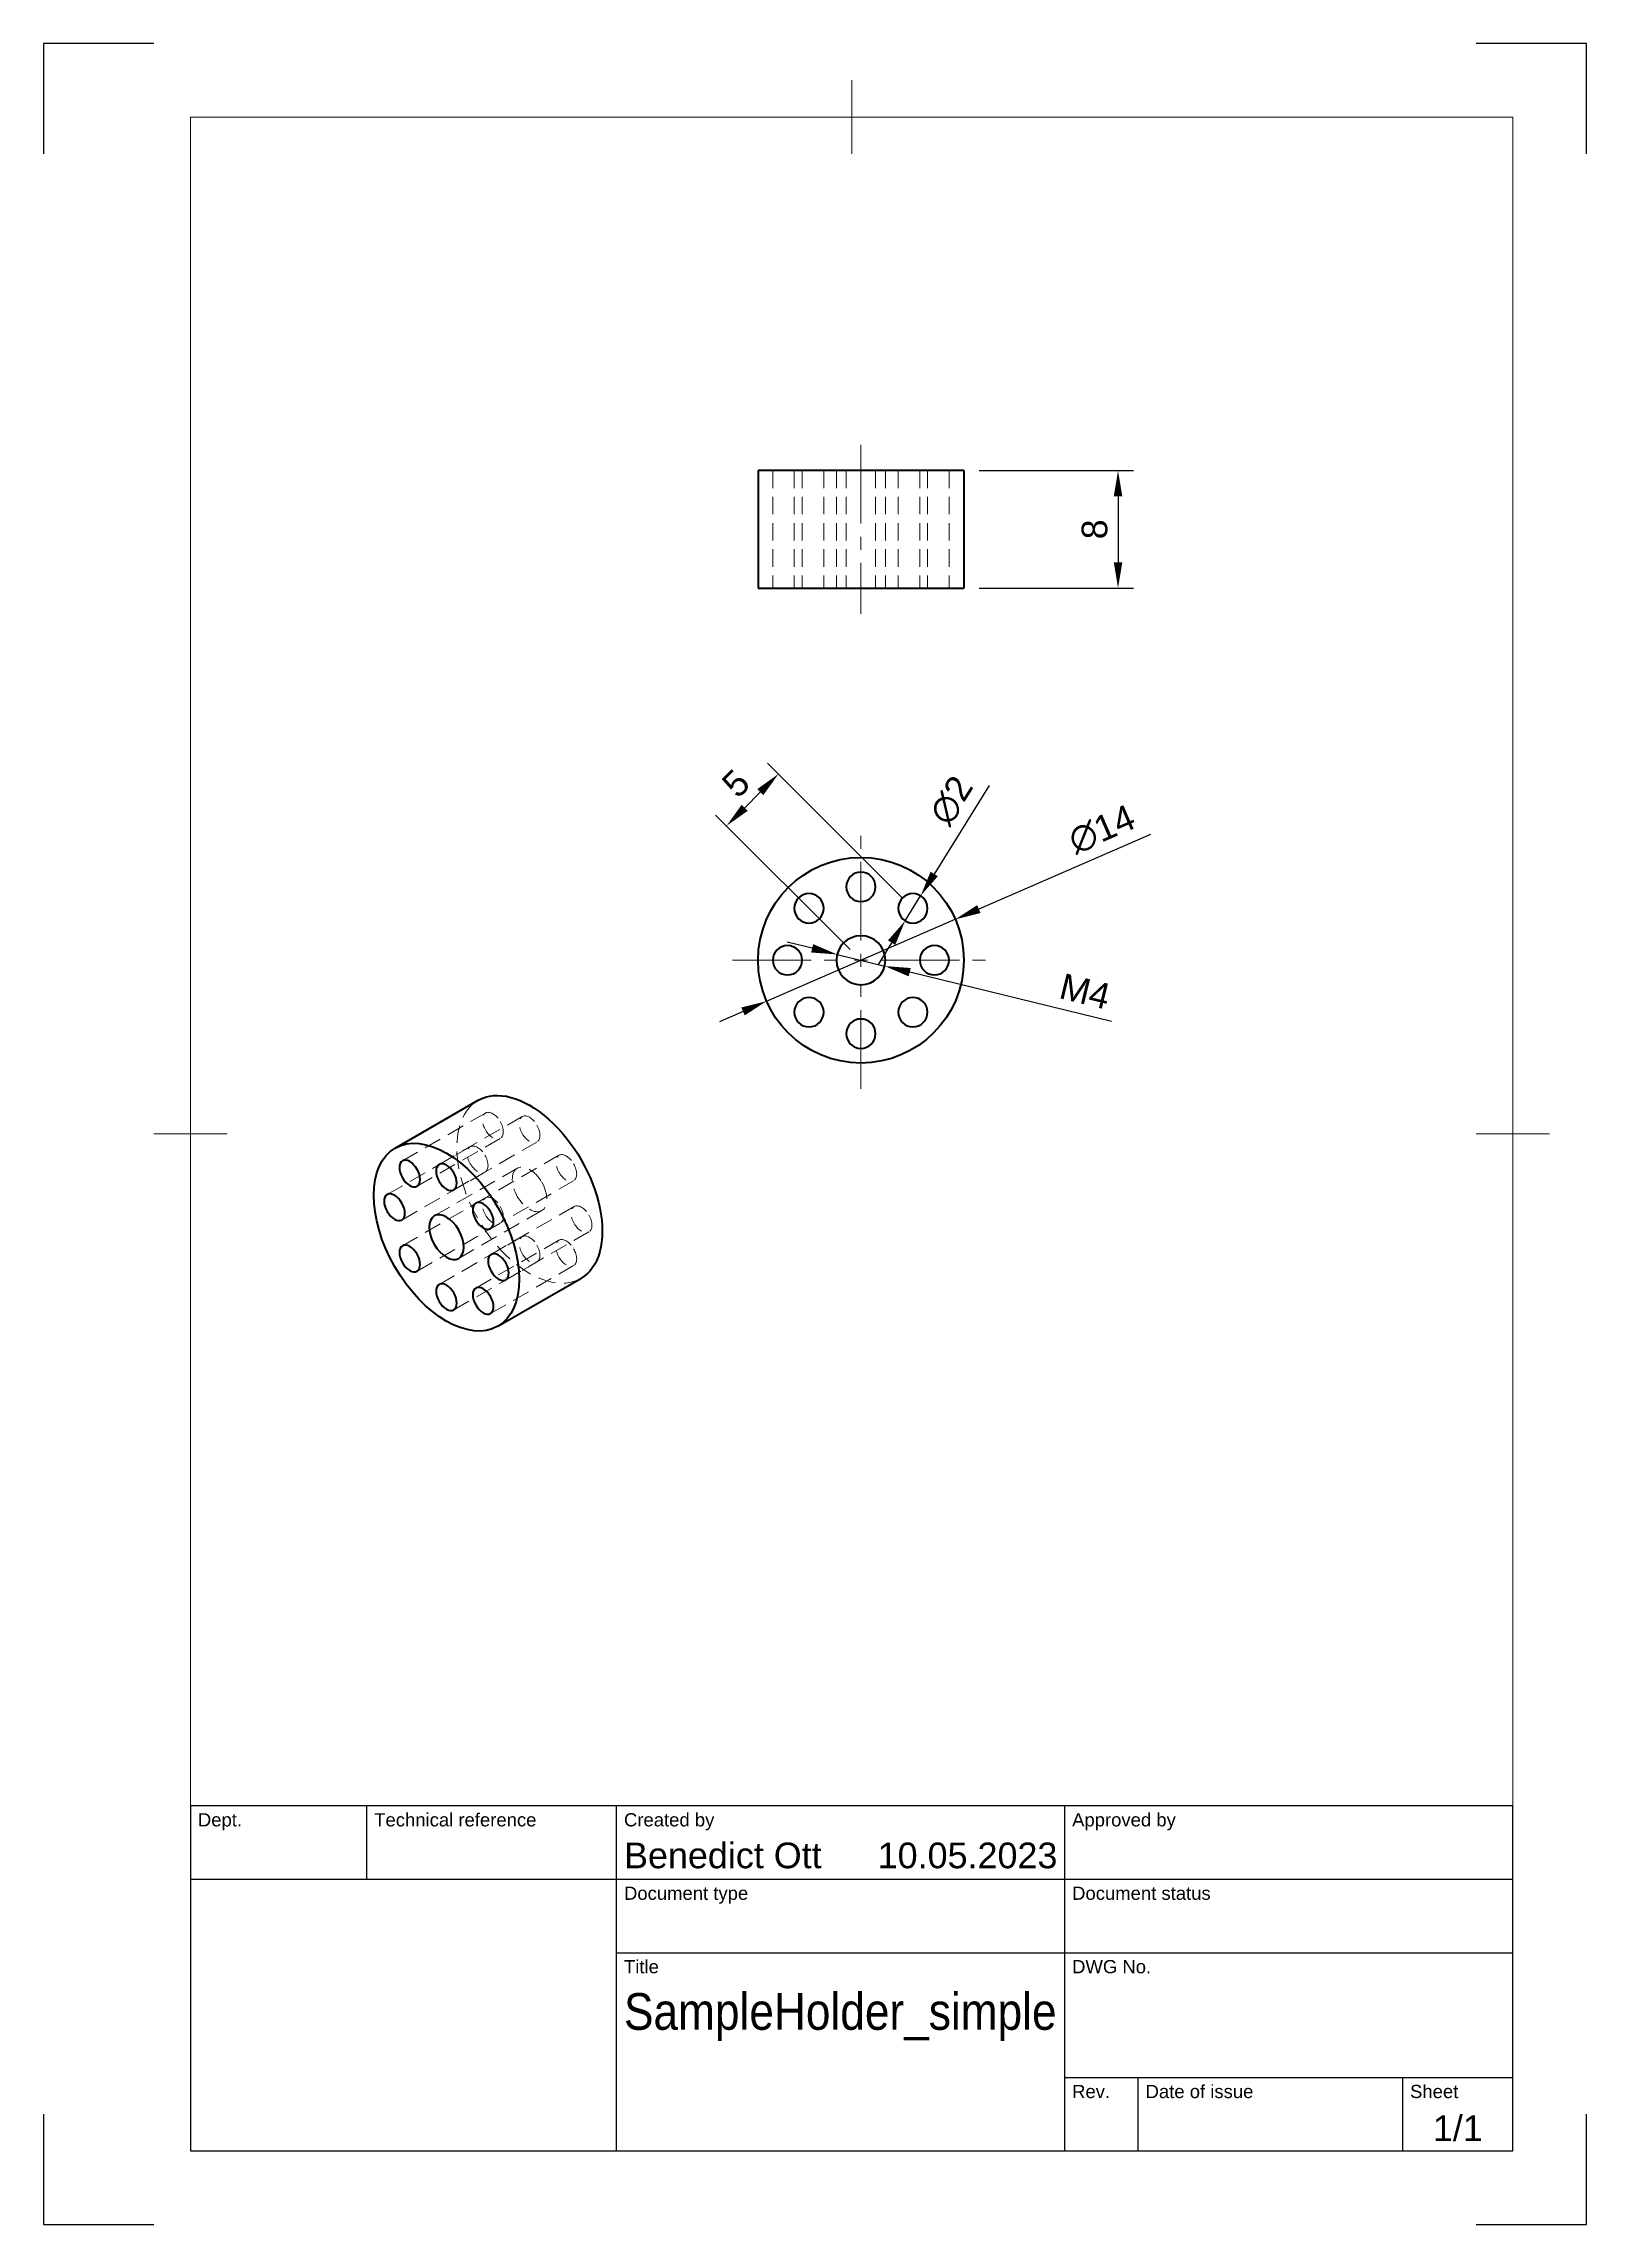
# Model space of a CAD drawing. Header units: millimetres. Extents: x 0 to 210, y 0 to 297.
import ezdxf
from ezdxf.enums import TextEntityAlignment as Align

# ---------------------------------------------------------------- set-up
doc = ezdxf.new("R2010")
doc.units = ezdxf.units.MM
doc.header["$LTSCALE"] = 0.75
doc.linetypes.add('CENTER2', pattern=[28.575, 19.05, -3.175, 3.175, -3.175])
doc.linetypes.add('HIDDEN2', pattern=[4.7625, 3.175, -1.5875])
for name, color, linetype, lineweight in [('BORDER', 7, 'Continuous', 18), ('FD_Dimensions', 7, 'Continuous', 18), ('Hidden', 7, 'HIDDEN2', 18), ('Smart Centers', 7, 'CENTER2', 18), ('TITLEBLOCK', 7, 'Continuous', 25), ('Visible', 7, 'Continuous', 35)]:
    doc.layers.add(name, color=color, linetype=linetype, lineweight=lineweight)
doc.styles.add('FusionTitle', font='arial.ttf')
doc.styles.get("Standard").update_dxf_attribs({"font": 'arial.ttf'})
doc.dimstyles.new('Dim-ISO-25', dxfattribs={"dimtxt": 3.5, "dimasz": 3.5, "dimexe": 2.1, "dimexo": 2.1, "dimgap": 1.4, "dimtad": 1, "dimzin": 12, "dimdsep": 46, "dimtxsty": 'Standard', "dimcen": 0, "dimazin": 3, "dimtp": 0.1, "dimtm": 0.1, "dimtfac": 0.714286, "dimtmove": 0, "dimatfit": 3, "dimfxl": 1, "dimtzin": 12, "dimarcsym": 0})

# ---------------------------------------------------------------- blocks, each defined once
blk = doc.blocks.new('ISO_A4(P)_SHEET')
at = {"layer": 'BORDER'}
for p, q in [((110, 292), (110, 282)), ((200, 287), (20, 287)), ((20, 287), (20, 10)), ((200, 287), (200, 10)), ((15, 148.5), (25, 148.5)), ((205, 148.5), (195, 148.5)), ((20, 10), (200, 10))]:
    blk.add_line(p, q, dxfattribs=at)
at = {"layer": 'Defpoints'}
for p, q in [((15, 297), (0, 297)), ((0, 297), (0, 282)), ((210, 297), (195, 297)), ((210, 282), (210, 297)), ((0, 15), (0, 0)), ((210, 0), (210, 15)), ((0, 0), (15, 0)), ((195, 0), (210, 0))]:
    blk.add_line(p, q, dxfattribs=at)
blk = doc.blocks.new('ISO_TITLEBLOCK')
at = {"layer": 'TITLEBLOCK'}
for p, q in [((0, 47), (-180, 47)), ((-180, 47), (-180, 0)), ((-156, 37), (-156, 47)), ((-122, 0), (-122, 47)), ((-61, 0), (-61, 47)), ((0, 0), (0, 47)), ((-180, 37), (0, 37)), ((-122, 27), (0, 27)), ((-61, 10), (0, 10)), ((-51, 0), (-51, 10)), ((-15, 0), (-15, 10)), ((-180, 0), (0, 0))]:
    blk.add_line(p, q, dxfattribs=at)
at = {"layer": 'TITLEBLOCK', "style": 'FusionTitle'}
for s, p in [('Dept.', (-179, 46)), ('Technical reference', (-155, 46)), ('Created by', (-121, 46)), ('Approved by', (-60, 46)), ('Document type', (-121, 36)), ('Document status', (-60, 36)), ('Title', (-121, 26)), ('DWG No.', (-60, 26)), ('Rev.', (-60, 9)), ('Date of issue', (-50, 9)), ('Sheet', (-14, 9))]:
    blk.add_text(s, height=1.8, dxfattribs=at).set_placement(p, align=Align.TOP_LEFT)
for tag, height, p in [('DEPT', 3.5, (-179, 42)), ('TECHNICAL_REFERENCE', 3.5, (-155, 42)), ('CREATED_BY', 3.5, (-121, 42)), ('APPROVED_BY', 3.5, (-60, 42)), ('DOCUMENT_TYPE', 3.5, (-121, 32)), ('DOCUMENT_STATUS', 3.5, (-60, 32)), ('TITLE_1', 5, (-121, 21.5)), ('TITLE_2', 5, (-121, 14)), ('TITLE_3', 5, (-121, 6.5)), ('DATE_OF_ISSUE', 3.5, (-50, 5))]:
    blk.add_attdef(tag, text='', height=height, dxfattribs=at).set_placement(p, align=Align.TOP_LEFT)
for tag, p in [('CREATED_DATE', (-62, 42)), ('APPROVED_DATE', (-0.99, 42))]:
    blk.add_attdef(tag, text='', height=3.5, dxfattribs=at).set_placement(p, align=Align.TOP_RIGHT)
for tag, height, p in [('DRAWING_NUMBER', 5, (-30.5, 19.75)), ('REV', 3.5, (-56, 4.85)), ('SHEET', 3.5, (-7.5, 4.85))]:
    blk.add_attdef(tag, text='', height=height, dxfattribs=at).set_placement(p, align=Align.TOP_CENTER)
blk = doc.blocks.new('*U6')
at = {"layer": 'Smart Centers', "color": 0, "ltscale": 0.75, "transparency": 16777216}
for p, q in [((0, 2.678906), (0, 17.5)), ((-17.5, 0), (-2.678906, 0)), ((2.678906, 0), (17.5, 0)), ((0, -17.5), (0, -2.678906))]:
    blk.add_line(p, q, dxfattribs=at)
at = {"layer": 'Smart Centers', "color": 0, "linetype": 'Continuous', "ltscale": 0.75, "transparency": 16777216}
for p, q in [((-0.892969, 0), (0.892969, 0)), ((0, -0.892969), (0, 0.892969))]:
    blk.add_line(p, q, dxfattribs=at)
blk = doc.blocks.new('*U7')
at = {"layer": 'Smart Centers', "color": 0, "ltscale": 0.75, "transparency": 16777216}
blk.add_line((0, 11.5), (0, -11.5), dxfattribs=at)
blk = doc.blocks.new('*D13')
at = {"layer": 'Defpoints', "color": 0, "transparency": 16777216}
for p in [(124.094947, 177.736769), (98.41099, 166.586237)]:
    blk.add_point(p, dxfattribs=at)
at = {"layer": 'FD_Dimensions', "color": 0, "lineweight": -2, "transparency": 16777216}
for p, q in [((150.680448, 189.2787), (127.305442, 179.130585)), ((98.41099, 166.586237), (124.094947, 177.736769)), ((95.200495, 165.192421), (91.990001, 163.798604))]:
    blk.add_line(p, q, dxfattribs=at)
at = {"layer": 'FD_Dimensions', "color": 0, "transparency": 16777216}
for points in [[(127.073139, 179.665668), (127.537745, 178.595503), (124.094947, 177.736769)], [(94.968193, 165.727503), (95.432798, 164.657338), (98.41099, 166.586237)]]:
    blk.add_solid(points, dxfattribs=at)
at = {"layer": 'FD_Dimensions', "color": 0, "transparency": 16777216, "insert": (144.048699, 189.980672), "char_height": 3.5, "attachment_point": 5, "rotation": 23.46776789}
blk.add_mtext('∅14', dxfattribs=at)
blk = doc.blocks.new('*D14')
at = {"layer": 'Defpoints', "color": 0, "transparency": 16777216}
for p in [(92.955775, 190.458697), (118.324036, 179.232571), (111.252969, 172.161503)]:
    blk.add_point(p, dxfattribs=at)
at = {"layer": 'FD_Dimensions', "color": 0, "lineweight": -2, "transparency": 16777216}
for p, q in [((116.839112, 180.717495), (98.541918, 199.014689)), ((97.551969, 195.054891), (95.430648, 192.933571)), ((109.768044, 173.646427), (91.47085, 191.943621))]:
    blk.add_line(p, q, dxfattribs=at)
at = {"layer": 'FD_Dimensions', "color": 0, "transparency": 16777216}
for points in [[(97.13949, 195.46737), (97.964448, 194.642412), (100.026842, 197.529765)], [(95.018169, 193.34605), (95.843127, 192.521092), (92.955775, 190.458697)]]:
    blk.add_solid(points, dxfattribs=at)
at = {"layer": 'FD_Dimensions', "color": 0, "transparency": 16777216, "insert": (94.24282, 196.242719), "char_height": 3.5, "attachment_point": 5, "rotation": 45}
blk.add_mtext('5', dxfattribs=at)
blk = doc.blocks.new('*D15')
at = {"layer": 'Defpoints', "color": 0, "transparency": 16777216}
for p in [(119.377419, 180.932684), (117.270654, 177.532458)]:
    blk.add_point(p, dxfattribs=at)
at = {"layer": 'FD_Dimensions', "color": 0, "lineweight": -2, "transparency": 16777216}
for p, q in [((128.691885, 195.965823), (121.220839, 183.907882)), ((117.270654, 177.532458), (119.377419, 180.932684)), ((115.427234, 174.557259), (113.583815, 171.582061))]:
    blk.add_line(p, q, dxfattribs=at)
at = {"layer": 'FD_Dimensions', "color": 0, "transparency": 16777216}
for points in [[(120.724972, 184.215119), (121.716705, 183.600646), (119.377419, 180.932684)], [(114.931368, 174.864496), (115.923101, 174.250023), (117.270654, 177.532458)]]:
    blk.add_solid(points, dxfattribs=at)
at = {"layer": 'FD_Dimensions', "color": 0, "transparency": 16777216, "insert": (123.564586, 193.92743), "char_height": 3.5, "attachment_point": 5, "rotation": 58.2178551}
blk.add_mtext('∅2', dxfattribs=at)
blk = doc.blocks.new('*D16')
at = {"layer": 'Defpoints', "color": 0, "transparency": 16777216}
for p in [(108.016603, 172.95407), (114.489334, 171.368936)]:
    blk.add_point(p, dxfattribs=at)
at = {"layer": 'FD_Dimensions', "color": 0, "lineweight": -2, "transparency": 16777216}
for p, q in [((104.61706, 173.786598), (101.217516, 174.619126)), ((108.016603, 172.95407), (114.489334, 171.368936)), ((145.376337, 163.80489), (117.888878, 170.536408))]:
    blk.add_line(p, q, dxfattribs=at)
at = {"layer": 'FD_Dimensions', "color": 0, "transparency": 16777216}
for points in [[(104.755814, 174.353189), (104.478305, 173.220008), (108.016603, 172.95407)], [(118.027632, 171.102998), (117.750123, 169.969817), (114.489334, 171.368936)]]:
    blk.add_solid(points, dxfattribs=at)
at = {"layer": 'FD_Dimensions', "color": 0, "transparency": 16777216, "insert": (141.75815, 167.934045), "char_height": 3.5, "attachment_point": 5, "rotation": 346.23943181}
blk.add_mtext('M4', dxfattribs=at)
blk = doc.blocks.new('*D17')
at = {"layer": 'Defpoints', "color": 0, "transparency": 16777216}
for p in [(125.252969, 238.849067), (125.252969, 222.849067), (146.252969, 222.849067)]:
    blk.add_point(p, dxfattribs=at)
at = {"layer": 'FD_Dimensions', "color": 0, "lineweight": -2, "transparency": 16777216}
for p, q in [((127.352969, 238.849067), (148.352969, 238.849067)), ((146.252969, 235.349067), (146.252969, 226.349067)), ((127.352969, 222.849067), (148.352969, 222.849067))]:
    blk.add_line(p, q, dxfattribs=at)
at = {"layer": 'FD_Dimensions', "color": 0, "transparency": 16777216}
for points in [[(145.669635, 235.349067), (146.836302, 235.349067), (146.252969, 238.849067)], [(145.669635, 226.349067), (146.836302, 226.349067), (146.252969, 222.849067)]]:
    blk.add_solid(points, dxfattribs=at)
at = {"layer": 'FD_Dimensions', "color": 0, "transparency": 16777216, "insert": (143.065963, 230.849067), "char_height": 3.5, "attachment_point": 5, "rotation": 90}
blk.add_mtext('8', dxfattribs=at)

msp = doc.modelspace()

# ---------------------------------------------------------------- linework, layer by layer
at = {"layer": 'Hidden'}
for p, q in [((99.252969, 238.849067), (99.252969, 222.849067)), ((102.181901, 238.849067), (102.181901, 222.849067)), ((103.252969, 238.849067), (103.252969, 222.849067)), ((106.181901, 238.849067), (106.181901, 222.849067)), ((107.920969, 238.849067), (107.920969, 222.849067)), ((109.252969, 238.849067), (109.252969, 222.849067)), ((113.252969, 238.849067), (113.252969, 222.849067)), ((114.584969, 238.849067), (114.584969, 222.849067)), ((116.324036, 238.849067), (116.324036, 222.849067)), ((119.252969, 238.849067), (119.252969, 222.849067)), ((120.324036, 238.849067), (120.324036, 222.849067)), ((123.252969, 238.849067), (123.252969, 222.849067))]:
    msp.add_line(p, q, dxfattribs=at)
at = {"layer": 'Hidden', "extrusion": (-1e-16, -0.817547, -0.575862)}
for p, q in [((48.83508, 144.842064), (60.148789, 151.357195)), ((53.83508, 144.357296), (65.148789, 150.872427)), ((46.764012, 140.253781), (58.077721, 146.768913)), ((50.831209, 141.37573), (62.144917, 147.890862)), ((55.831209, 140.890962), (67.144917, 147.406093)), ((58.83508, 139.083447), (70.148789, 145.598578)), ((48.760141, 136.787448), (60.07385, 143.302579)), ((53.170369, 137.336113), (64.484078, 143.851245)), ((48.83508, 133.280202), (60.148789, 139.795333)), ((60.831209, 135.617113), (72.144917, 142.132245)), ((56.49592, 131.561201), (67.809628, 138.076333)), ((60.906148, 132.109867), (72.219856, 138.624999)), ((50.831209, 129.813868), (62.144917, 136.328999)), ((53.83508, 128.006353), (65.148789, 134.521484)), ((58.83508, 127.521585), (70.148789, 134.036716)), ((62.902277, 128.643533), (74.215985, 135.158665)), ((55.831209, 124.540019), (67.144917, 131.055151)), ((60.831209, 124.055251), (72.144917, 130.570382))]:
    msp.add_line(p, q, dxfattribs=at)
at = {"layer": 'Hidden', "extrusion": (-1e-16, -1e-16, -1)}
msp.add_ellipse((66.146853, 140.963789), major_axis=(-6.986451, 12.132168), ratio=0.5780931159, start_param=3.1415926536, end_param=6.2831853072, dxfattribs=at)
at = {"layer": 'Hidden'}
for centre, major_axis, start_param, end_param in [((61.146853, 149.624028), (-0.998064, 1.733167), -1.5707963268, 4.7123889804), ((66.146853, 149.13926), (-0.998064, 1.733167), 4.7123889804, 10.9955742876), ((59.075785, 145.035746), (-0.998064, 1.733167), 4.7123889804, 10.9955742876), ((71.146853, 143.865411), (-0.998064, 1.733167), -1.5707963268, 4.7123889804), ((66.146853, 140.963789), (-1.662775, 2.887456), -1.5707963268, 4.7123889804), ((61.146853, 138.062166), (-0.998064, 1.733167), 4.7123889804, 10.9955742876), ((73.217921, 136.891832), (-0.998064, 1.733167), 4.7123889804, 10.9955742876), ((66.146853, 132.788318), (-0.998064, 1.733167), 4.7123889804, 10.9955742876), ((71.146853, 132.303549), (-0.998064, 1.733167), 4.7123889804, 10.9955742876)]:
    msp.add_ellipse(centre, major_axis=major_axis, ratio=0.5780931159, start_param=start_param, end_param=end_param, dxfattribs=at)
at = {"layer": 'Visible'}
for p, q in [((125.252969, 238.849067), (97.252969, 238.849067)), ((97.252969, 238.849067), (97.252969, 222.849067)), ((125.252969, 238.849067), (125.252969, 222.849067)), ((97.252969, 222.849067), (125.252969, 222.849067))]:
    msp.add_line(p, q, dxfattribs=at)
at = {"layer": 'Visible', "extrusion": (-1e-16, -0.817547, -0.575862)}
for p, q in [((47.846693, 146.580826), (59.160402, 153.095957)), ((61.819595, 122.316489), (73.133304, 128.831621))]:
    msp.add_line(p, q, dxfattribs=at)
at = {"layer": 'Visible'}
msp.add_circle((111.252969, 172.161503), 14, dxfattribs=at)
at = {"layer": 'Visible', "extrusion": (0, 0, -1)}
for centre, radius in [((-111.252969, 182.161503), 2), ((-104.181901, 179.232571), 2), ((-118.324036, 179.232571), 2), ((-111.252969, 172.161503), 3.332), ((-101.252969, 172.161503), 2), ((-121.252969, 172.161503), 2), ((-104.181901, 165.090435), 2), ((-118.324036, 165.090435), 2), ((-111.252969, 162.161503), 2)]:
    msp.add_circle(centre, radius, dxfattribs=at)
at = {"layer": 'Visible', "extrusion": (-1e-16, -1e-16, -1)}
msp.add_ellipse((66.146853, 140.963789), major_axis=(-6.986451, 12.132168), ratio=0.5780931159, start_param=0, end_param=3.1415926536, dxfattribs=at)
at = {"layer": 'Visible'}
msp.add_ellipse((54.833144, 134.448657), major_axis=(-6.986451, 12.132168), ratio=0.5780931159, start_param=4.7123889804, end_param=10.9955742876, dxfattribs=at)
at = {"layer": 'Visible', "extrusion": (-2e-16, -2e-16, -1)}
for centre in [(49.833144, 143.108897), (54.833144, 142.624129), (47.762077, 138.520615), (59.833144, 137.35028), (49.833144, 131.547035), (61.904212, 130.3767), (54.833144, 126.273186), (59.833144, 125.788418)]:
    msp.add_ellipse(centre, major_axis=(-0.998064, 1.733167), ratio=0.5780931159, start_param=3.1415926536, end_param=9.4247779608, dxfattribs=at)
at = {"layer": 'Visible', "extrusion": (0, -1e-16, -1)}
msp.add_ellipse((54.833144, 134.448657), major_axis=(-1.662775, 2.887456), ratio=0.5780931159, start_param=3.1415926536, end_param=9.4247779608, dxfattribs=at)

# ---------------------------------------------------------------- block references
at = {"layer": 'BORDER'}
msp.add_blockref('ISO_A4(P)_SHEET', (0, 0), dxfattribs=at)
at = {"layer": 'Smart Centers', "ltscale": 0.75}
for name, p in [('*U7', (111.252969, 230.849067)), ('*U6', (111.252969, 172.161503))]:
    msp.add_blockref(name, p, dxfattribs=at)
at = {"layer": 'TITLEBLOCK'}
ref = msp.add_blockref('ISO_TITLEBLOCK', (200, 10), dxfattribs=at)
ref.add_attrib('CREATED_DATE', '10.05.2023', dxfattribs={"height": 3.5, "style": 'FusionTitle'}).set_placement((138, 52), align=Align.TOP_RIGHT)
ref.add_attrib('SHEET', '1/1', dxfattribs={"height": 3.5, "style": 'FusionTitle'}).set_placement((192.5, 14.85), align=Align.TOP_CENTER)
ref.add_attrib('TITLE_1', 'SampleHolder_simple', dxfattribs={"height": 5, "style": 'FusionTitle', "width": 0.861903}).set_placement((79, 31.5), align=Align.TOP_LEFT)
ref.add_attrib('CREATED_BY', 'Benedict Ott', dxfattribs={"height": 3.5, "style": 'FusionTitle'}).set_placement((79, 52), align=Align.TOP_LEFT)

# ---------------------------------------------------------------- dimensions: what is measured, and where the dimension line sits
at = {"layer": 'FD_Dimensions'}
for p1, p2, distance, picture, middle in [((125.252969, 238.849067), (125.252969, 222.849067), 21, '*D17', (143.065963, 230.849067)), ((118.324036, 179.232571), (111.252969, 172.161503), -25.87614, '*D14', (94.24282, 196.242719))]:
    dim = msp.add_aligned_dim(p1=p1, p2=p2, distance=distance, dimstyle='Dim-ISO-25', override={"dimlfac": 0.5, "dimclrd": 0, "dimclre": 0}, dxfattribs=at)
    dim.commit()
    dim.dimension.update_dxf_attribs({"geometry": picture, "text_midpoint": middle})
for p1, p2, picture, middle in [((117.270654, 177.532458), (119.377419, 180.932684), '*D15', (126.356929, 192.197306)), ((98.41099, 166.586237), (124.094947, 177.736769), '*D13', (145.356852, 186.967493))]:
    dim = msp.add_diameter_dim_2p(p1=p1, p2=p2, dimstyle='Dim-ISO-25', override={"dimlfac": 0.5, "dimclrd": 0, "dimclre": 0}, dxfattribs=at)
    dim.commit()
    dim.dimension.update_dxf_attribs({"geometry": picture, "text_midpoint": middle, "dimtype": 163})
dim = msp.add_diameter_dim_2p(p1=(108.016603, 172.95407), p2=(114.489334, 171.368936), text='M4', dimstyle='Dim-ISO-25', override={"dimlfac": 0.5, "dimclrd": 0, "dimclre": 0}, dxfattribs=at)
dim.commit()
dim.dimension.update_dxf_attribs({"geometry": '*D16', "text_midpoint": (141.008875, 164.874456), "dimtype": 163})

doc.saveas('drawing.dxf')
